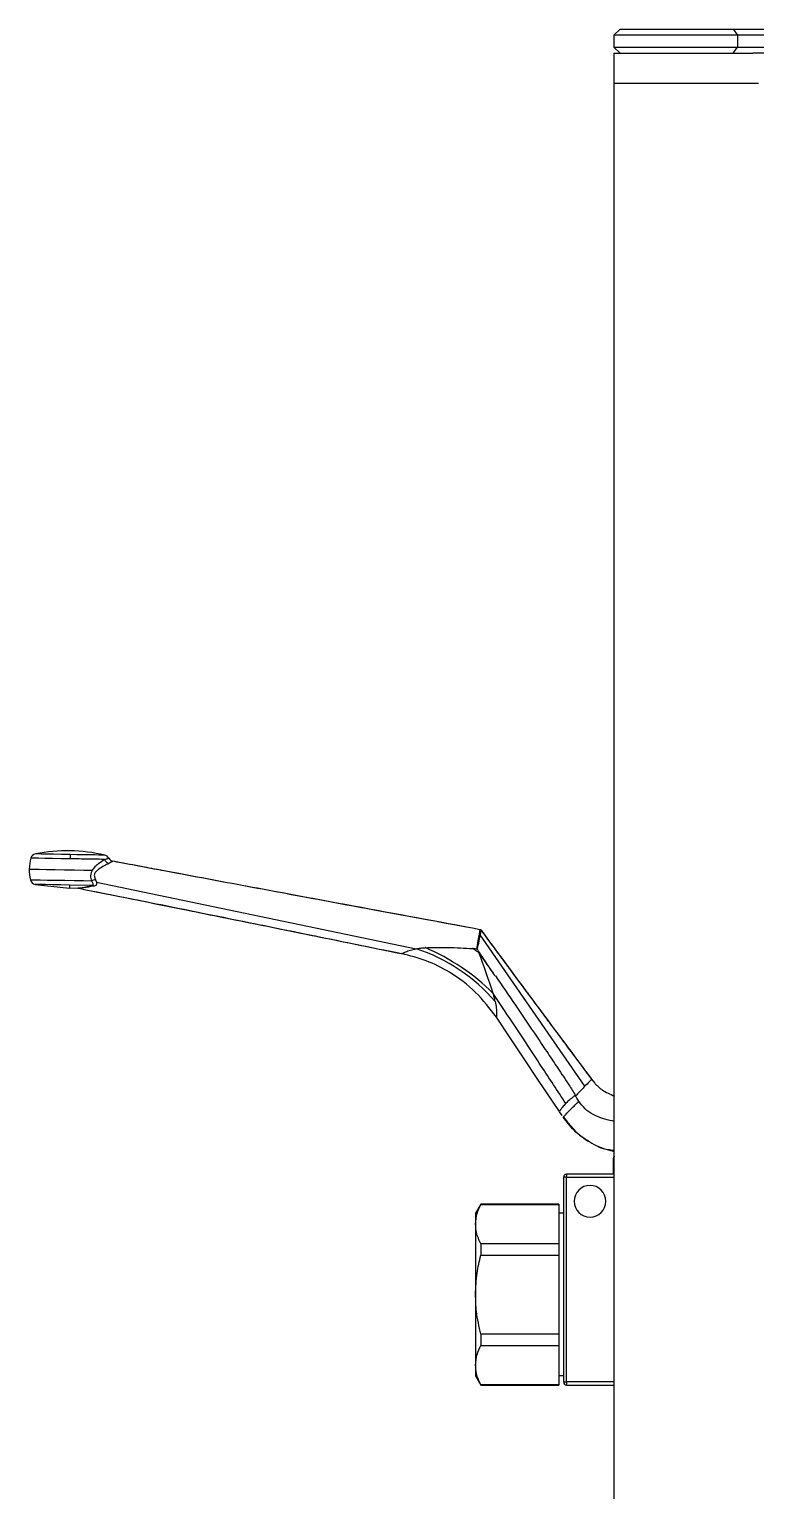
# Model space of a CAD drawing. Header units: millimetres. Extents: x 15 to 1184, y 5 to 836.
# Drawn here: x 180.86 to 204.98, y 727.85 to 776.36 of the extents above; entities that cross this region are included whole.
import ezdxf

# ---------------------------------------------------------------- set-up
doc = ezdxf.new("R2010")
doc.units = ezdxf.units.MM

msp = doc.modelspace()

# ---------------------------------------------------------------- linework, layer by layer
at = {"color": 7, "linetype": 'Continuous', "lineweight": 25}
for p, q in [((200.473, 776.365), (200.273, 776.165)), ((200.473, 776.365), (204.229, 776.365)), ((204.229, 776.365), (204.37, 776.165)), ((204.229, 776.365), (233.645, 776.365)), ((200.273, 776.165), (200.273, 775.765)), ((204.37, 776.165), (200.273, 776.165)), ((200.273, 775.765), (200.473, 775.565)), ((200.273, 775.765), (204.37, 775.765)), ((204.229, 775.565), (204.37, 775.765)), ((233.503, 776.165), (204.37, 776.165)), ((204.37, 776.165), (204.37, 775.765)), ((204.37, 775.765), (233.503, 775.765)), ((200.273, 775.565), (200.273, 774.565)), ((200.273, 775.565), (204.888, 775.565)), ((232.986, 775.565), (204.888, 775.565)), ((200.273, 774.565), (200.273, 719.165)), ((205.073, 774.565), (200.273, 774.565)), ((182.218, 748.969), (182.215, 748.828)), ((183.064, 748.135), (183.094, 748.056)), ((181.053, 747.978), (182.198, 747.856)), ((182.2, 747.958), (182.198, 747.855)), ((182.198, 747.856), (182.476, 747.862)), ((182.952, 747.945), (182.2, 747.958)), ((182.969, 747.758), (183.716, 747.609)), ((183.094, 748.056), (193.709, 745.843)), ((195.327, 746.57), (194.412, 746.738)), ((195.805, 745.703), (195.802, 745.707)), ((196.332, 744.093), (196.332, 744.092)), ((199.307, 741.277), (199.343, 741.314)), ((199.53, 741.509), (199.582, 741.443)), ((198.449, 740.433), (198.543, 740.304)), ((198.584, 740.248), (199.017, 739.765)), ((200.256, 738.892), (200.256, 738.392)), ((200.26, 738.392), (200.26, 738.892)), ((200.256, 738.392), (200.26, 738.392)), ((200.273, 738.392), (200.26, 738.392)), ((198.597, 738.262), (198.597, 731.462)), ((198.697, 738.262), (198.597, 738.262)), ((198.697, 738.362), (198.697, 738.262)), ((200.273, 738.362), (198.697, 738.362)), ((198.697, 731.462), (198.697, 738.262)), ((195.85, 737.362), (195.677, 737.062)), ((195.677, 737.062), (195.677, 736.7)), ((198.437, 737.362), (195.85, 737.362)), ((195.85, 737.362), (195.85, 737.354)), ((195.85, 737.354), (198.437, 737.354)), ((198.437, 737.362), (198.437, 737.354)), ((198.437, 737.354), (198.437, 736.7)), ((198.597, 737.062), (198.437, 737.062)), ((195.677, 736.7), (195.677, 734.362)), ((198.437, 736.7), (198.437, 736.046)), ((195.85, 736.046), (195.85, 735.669)), ((198.437, 736.046), (195.85, 736.046)), ((198.437, 736.046), (198.437, 735.669)), ((195.85, 735.669), (198.437, 735.669)), ((198.437, 735.669), (198.437, 734.362)), ((195.677, 734.362), (195.677, 732.023)), ((198.437, 734.362), (198.437, 733.054)), ((195.85, 733.054), (195.85, 732.677)), ((198.437, 733.054), (195.85, 733.054)), ((198.437, 733.054), (198.437, 732.677)), ((195.85, 732.677), (198.437, 732.677)), ((198.437, 732.677), (198.437, 732.023)), ((195.677, 732.023), (195.677, 731.662)), ((195.677, 731.662), (195.85, 731.362)), ((198.437, 732.023), (198.437, 731.369)), ((198.597, 731.662), (198.437, 731.662)), ((198.437, 731.369), (195.85, 731.369)), ((195.85, 731.369), (195.85, 731.362)), ((195.85, 731.362), (198.437, 731.362)), ((198.437, 731.369), (198.437, 731.362)), ((198.597, 731.462), (198.697, 731.462)), ((198.697, 731.462), (198.697, 731.362)), ((198.697, 731.362), (200.273, 731.362))]:
    msp.add_line(p, q, dxfattribs=at)
at = {"color": 8, "linetype": 'Continuous', "lineweight": 25}
for p, q in [((200.26, 738.892), (200.256, 738.892)), ((200.26, 738.892), (200.273, 738.892)), ((198.697, 738.262), (200.273, 738.262)), ((200.273, 731.462), (198.697, 731.462))]:
    msp.add_line(p, q, dxfattribs=at)
at = {"color": 8, "linetype": 'Continuous', "lineweight": 25, "flags": 128}
for points in [[(182.215, 748.828), (181.913, 748.833), (181.627, 748.838), (181.374, 748.843), (181.167, 748.846), (181.017, 748.849), (180.933, 748.851), (180.916, 748.851)], [(182.218, 748.969), (181.935, 748.974), (181.67, 748.979), (181.439, 748.983), (181.255, 748.986), (181.13, 748.988), (181.071, 748.989), (181.067, 748.989)], [(182.2, 747.958), (181.908, 747.963), (181.636, 747.968), (181.401, 747.972), (181.218, 747.975), (181.099, 747.977), (181.054, 747.978), (181.053, 747.978)]]:
    msp.add_lwpolyline(points, dxfattribs=at)
at = {"color": 7, "linetype": 'Continuous', "lineweight": 25, "flags": 128}
for points in [[(183.368, 748.949), (183.346, 748.95), (183.28, 748.951), (183.174, 748.953), (183.031, 748.955), (182.857, 748.958), (182.658, 748.962), (182.442, 748.965), (182.218, 748.969)], [(180.859, 748.486), (180.898, 748.486), (181.012, 748.484), (181.194, 748.481), (181.435, 748.476), (181.721, 748.471), (182.034, 748.466), (182.357, 748.46), (182.672, 748.455), (182.96, 748.45)], [(182.934, 748.088), (182.656, 748.093), (182.353, 748.098), (182.04, 748.103), (181.737, 748.109), (181.461, 748.113), (181.227, 748.118), (181.05, 748.121), (180.94, 748.123), (180.902, 748.123)], [(199.307, 741.277), (197.568, 743.792), (195.829, 746.308)], [(195.929, 745.521), (195.873, 745.603), (195.817, 745.686)], [(198.459, 740.441), (197.748, 741.505), (197.288, 742.194), (196.828, 742.882), (196.368, 743.571)]]:
    msp.add_lwpolyline(points, dxfattribs=at)
at = {"color": 7, "linetype": 'Continuous', "lineweight": 25}
for centre, radius, start, end in [((182.127, 743.796), 5.3, 76.4627, 101.5373), ((182.209, 748.463), 1.35, 163.2972, 179), ((181.107, 748.793), 0.2, 101.5373, 163.2972), ((183.321, 748.755), 0.2, 28.0607, 76.4627), ((183.674, 748.943), 0.2, 208.0905, 259.3826), ((182.209, 748.463), 1.35, 179, 194.5757), ((181.096, 748.174), 0.2, 194.5923, 257.6632), ((182.479, 747.653), 0.2, 78.6312, 90.8608), ((182.942, 747.833), 0.112, 52.8794, 84.9649), ((195.826, 746.437), 0.0398, 36.3297, 79.5201), ((191.267, 739.363), 7.066, 45.0227, 67.241), ((160.025, 732.417), 38.154, 18.2428, 20.404), ((200.356, 738.892), 0.1, 146.1726, 180), ((198.697, 738.262), 0.1, 90, 180), ((199.477, 737.462), 0.525, 0, 180), ((199.477, 737.462), 0.525, 180, 0), ((198.697, 731.462), 0.1, 180, 270)]:
    msp.add_arc(centre, radius, start, end, dxfattribs=at)
at = {"color": 8, "linetype": 'Continuous', "lineweight": 25}
msp.add_arc((200.362, 738.892), 0.102, 149.9795, 180.0574, dxfattribs=at)
at = {"color": 7, "linetype": 'Continuous', "lineweight": 25}
for centre, major_axis, ratio, start_param, end_param in [((183.04, 748.034), (0.188, 0.06), 0.466551, 1.299245, 2.016208), ((192.858, 741.779), (4.176, -2.696), 0.817208, 1.229548, 1.875122), ((192.858, 741.779), (4.176, -2.696), 0.817358, 1.229484, 1.875111)]:
    msp.add_ellipse(centre, major_axis=major_axis, ratio=ratio, start_param=start_param, end_param=end_param, dxfattribs=at)
for points, knots in [([(183.363, 748.808), (183.291, 748.809), (183.148, 748.812), (182.842, 748.817), (182.525, 748.823), (182.318, 748.826), (182.215, 748.828)], [0, 0, 0, 0, 0.279798, 0.559643, 0.779839, 1, 1, 1, 1]), ([(182.96, 748.45), (182.994, 748.498), (183.061, 748.596), (183.217, 748.719), (183.305, 748.773), (183.363, 748.808)], [0, 0, 0, 0, 0.250481, 0.501375, 1, 1, 1, 1]), ([(183.499, 748.673), (183.452, 748.649), (183.361, 748.602), (183.204, 748.511), (183.098, 748.428), (183.051, 748.374), (183.027, 748.33), (183.018, 748.281), (183.026, 748.211), (183.048, 748.166), (183.064, 748.135)], [0, 0, 0, 0, 0.291656, 0.563592, 0.684734, 0.739053, 0.789077, 0.83711, 0.88691, 1, 1, 1, 1]), ([(183.363, 748.808), (183.402, 748.82), (183.481, 748.844), (183.492, 748.847), (183.498, 748.849)], [0, 0, 0, 0, 0.5028228, 1, 1, 1, 1]), ([(183.363, 748.808), (183.369, 748.793), (183.383, 748.762), (183.415, 748.722), (183.455, 748.691), (183.484, 748.679), (183.499, 748.673)], [0, 0, 0, 0, 0.245968, 0.5, 0.754032, 1, 1, 1, 1]), ([(183.637, 748.746), (183.632, 748.743), (183.622, 748.737), (183.54, 748.694), (183.499, 748.673)], [0, 0, 0, 0, 0.504505, 1, 1, 1, 1]), ([(195.327, 746.57), (194.826, 746.662), (193.843, 746.843), (192.425, 747.103), (191.128, 747.345), (189.983, 747.559), (188.374, 747.859), (187.005, 748.115), (185.802, 748.34), (185.279, 748.438), (184.635, 748.559), (184.071, 748.665), (183.721, 748.73), (183.634, 748.747)], [0, 0, 0, 0, 0.128641, 0.252875, 0.363435, 0.461268, 0.546506, 0.776086, 0.812515, 0.855174, 0.910218, 0.977649, 1, 1, 1, 1]), ([(195.834, 746.476), (194.43, 746.736), (192.129, 747.162), (188.941, 747.755), (186.28, 748.252), (184.515, 748.582), (183.637, 748.746)], [0, 0, 0, 0, 0.345286, 0.565813, 0.784055, 1, 1, 1, 1]), ([(182.934, 748.088), (182.926, 748.116), (182.911, 748.172), (182.905, 748.267), (182.92, 748.364), (182.947, 748.421), (182.96, 748.45)], [0, 0, 0, 0, 0.251138, 0.500464, 0.75007, 1, 1, 1, 1]), ([(182.952, 747.945), (182.955, 747.946), (182.963, 747.948), (182.975, 747.954), (182.987, 747.969), (182.983, 747.997), (182.965, 748.039), (182.945, 748.071), (182.934, 748.088)], [0, 0, 0, 0, 0.049621, 0.102083, 0.223281, 0.470792, 0.732857, 1, 1, 1, 1]), ([(182.476, 747.853), (182.485, 747.854), (182.504, 747.855), (182.654, 747.878), (182.833, 747.918), (182.952, 747.945)], [0, 0, 0, 0, 0.2519081, 0.5018211, 1, 1, 1, 1]), ([(183.01, 747.923), (182.888, 747.902), (182.705, 747.87), (182.549, 747.851), (182.528, 747.85), (182.518, 747.849)], [0, 0, 0, 0, 0.500298, 0.750761, 1, 1, 1, 1]), ([(182.518, 747.849), (183.719, 747.607), (185.704, 747.207), (188.478, 746.646), (190.845, 746.166), (192.429, 745.844), (193.223, 745.682)], [0, 0, 0, 0, 0.336508, 0.556157, 0.777318, 1, 1, 1, 1]), ([(182.969, 747.758), (183.362, 747.68), (184.167, 747.519), (185.381, 747.278), (186.666, 747.017), (188.084, 746.729), (189.727, 746.395), (191.47, 746.041), (192.666, 745.797), (193.232, 745.682)], [0, 0, 0, 0, 0.115173, 0.236081, 0.354546, 0.4906, 0.650615, 0.834594, 1, 1, 1, 1]), ([(183.094, 748.056), (183.097, 748.041), (183.101, 748.01), (183.091, 747.97), (183.064, 747.938), (183.028, 747.928), (183.01, 747.923)], [0, 0, 0, 0, 0.230925, 0.471948, 0.726331, 1, 1, 1, 1]), ([(195.726, 745.842), (195.732, 745.886), (195.745, 745.991), (195.778, 746.181), (195.794, 746.265), (195.804, 746.322)], [0, 0, 0, 0, 0.189232, 0.449877, 1, 1, 1, 1]), ([(195.829, 746.308), (195.818, 746.254), (195.802, 746.175), (195.769, 746.014), (195.749, 745.931), (195.74, 745.894), (195.733, 745.87), (195.729, 745.854), (195.726, 745.842)], [0, 0, 0, 0, 0.533616, 0.779216, 0.89227, 0.92831, 0.946894, 1, 1, 1, 1]), ([(195.804, 746.322), (195.812, 746.363), (195.83, 746.458), (195.832, 746.47), (195.834, 746.476)], [0, 0, 0, 0, 0.43123, 1, 1, 1, 1]), ([(195.829, 746.308), (195.825, 746.312), (195.818, 746.318), (195.809, 746.321), (195.804, 746.322)], [0, 0, 0, 0, 0.5, 1, 1, 1, 1]), ([(195.858, 746.461), (195.857, 746.454), (195.855, 746.442), (195.836, 746.347), (195.829, 746.308)], [0, 0, 0, 0, 0.587109, 1, 1, 1, 1]), ([(195.858, 746.461), (195.89, 746.419), (195.958, 746.325), (196.061, 746.186), (196.175, 746.031), (196.303, 745.857), (196.472, 745.627), (196.673, 745.356), (196.882, 745.073), (197.071, 744.818), (197.238, 744.592), (197.395, 744.38), (197.541, 744.183), (197.691, 743.98), (197.846, 743.772), (198.004, 743.559), (198.151, 743.361), (198.287, 743.179), (198.41, 743.012), (198.523, 742.861), (198.708, 742.612), (198.945, 742.293), (199.211, 741.937), (199.397, 741.687), (199.495, 741.556), (199.53, 741.509)], [0, 0, 0, 0, 0.0255688, 0.0564551, 0.084265, 0.1192565, 0.1612543, 0.2232308, 0.2835853, 0.3321915, 0.3778468, 0.4205503, 0.4603013, 0.4970997, 0.5434048, 0.5865451, 0.6265205, 0.6633313, 0.6969785, 0.727463, 0.7547854, 0.8484606, 0.9205403, 0.9710461, 1, 1, 1, 1]), ([(195.858, 746.461), (195.859, 746.461), (195.861, 746.457), (195.872, 746.443), (195.909, 746.392), (196.512, 745.572), (197.724, 743.933), (198.913, 742.337), (199.53, 741.509)], [0, 0, 0, 0, 0.000235, 0.002303, 0.008245, 0.031047, 0.497507, 1, 1, 1, 1]), ([(193.223, 745.682), (193.231, 745.685), (193.245, 745.692), (193.347, 745.738), (193.494, 745.797), (193.64, 745.828), (193.709, 745.843)], [0, 0, 0, 0, 0.302151, 0.559462, 0.789539, 1, 1, 1, 1]), ([(196.368, 743.571), (196.15, 743.856), (195.71, 744.434), (194.892, 745.044), (194.053, 745.47), (193.5, 745.611), (193.223, 745.682)], [0, 0, 0, 0, 0.276298, 0.559811, 0.779905, 1, 1, 1, 1]), ([(193.709, 745.843), (193.739, 745.848), (193.789, 745.856), (193.864, 745.865), (193.931, 745.873), (193.977, 745.876), (194, 745.878)], [0, 0, 0, 0, 0.3237076, 0.5427237, 0.7684205, 1, 1, 1, 1]), ([(194, 745.878), (194.254, 745.885), (194.781, 745.898), (195.316, 745.864), (195.594, 745.847)], [0, 0, 0, 0, 0.481941, 1, 1, 1, 1]), ([(195.58, 745.856), (195.605, 745.854), (195.653, 745.849), (195.702, 745.844), (195.726, 745.842)], [0, 0, 0, 0, 0.49995, 1, 1, 1, 1]), ([(195.594, 745.847), (195.591, 745.848), (195.587, 745.851), (195.583, 745.854), (195.58, 745.856)], [0, 0, 0, 0, 0.499903, 1, 1, 1, 1]), ([(195.594, 745.847), (195.626, 745.826), (195.689, 745.783), (195.753, 745.74), (195.785, 745.719)], [0, 0, 0, 0, 0.500015, 1, 1, 1, 1]), ([(195.828, 745.69), (195.811, 745.715), (195.777, 745.766), (195.743, 745.817), (195.726, 745.842)], [0, 0, 0, 0, 0.500002, 1, 1, 1, 1]), ([(195.785, 745.719), (195.788, 745.717), (195.794, 745.713), (195.8, 745.709), (195.802, 745.707)], [0, 0, 0, 0, 0.500026, 1, 1, 1, 1]), ([(195.802, 745.707), (195.805, 745.706), (195.809, 745.703), (195.814, 745.7), (195.816, 745.698)], [0, 0, 0, 0, 0.499982, 1, 1, 1, 1]), ([(195.805, 745.703), (195.82, 745.677), (195.845, 745.633), (195.871, 745.59), (195.882, 745.572)], [0, 0, 0, 0, 0.585252, 1, 1, 1, 1]), ([(195.817, 745.686), (195.815, 745.688), (195.811, 745.694), (195.807, 745.7), (195.805, 745.703)], [0, 0, 0, 0, 0.5, 1, 1, 1, 1]), ([(195.817, 745.699), (195.819, 745.697), (195.823, 745.694), (195.826, 745.689), (195.829, 745.686)], [0, 0, 0, 0, 0.342211, 1, 1, 1, 1]), ([(196.322, 744.942), (196.249, 745.053), (196.174, 745.166), (196.045, 745.361), (195.97, 745.475), (195.89, 745.596), (195.863, 745.636), (195.855, 745.648), (195.846, 745.662), (195.839, 745.673), (195.832, 745.683)], [0, 0, 0, 0, 0.447765, 0.457374, 0.789759, 0.911179, 0.944685, 0.954707, 0.960243, 1, 1, 1, 1]), ([(195.882, 745.572), (195.923, 745.517), (195.984, 745.432), (196.047, 745.347), (196.078, 745.302), (196.092, 745.281), (196.112, 745.251), (196.123, 745.234), (196.131, 745.223)], [0, 0, 0, 0, 0.482294, 0.729321, 0.744997, 0.857934, 0.905874, 1, 1, 1, 1]), ([(196.081, 745.297), (196.056, 745.334), (196.005, 745.409), (195.955, 745.483), (195.929, 745.521)], [0, 0, 0, 0, 0.5, 1, 1, 1, 1]), ([(196.128, 745.228), (196.121, 745.239), (196.105, 745.262), (196.089, 745.285), (196.081, 745.297)], [0, 0, 0, 0, 0.5, 1, 1, 1, 1]), ([(196.165, 745.174), (196.159, 745.183), (196.147, 745.201), (196.134, 745.219), (196.128, 745.228)], [0, 0, 0, 0, 0.5, 1, 1, 1, 1]), ([(196.131, 745.223), (196.141, 745.208), (196.161, 745.178), (196.181, 745.148), (196.191, 745.134)], [0, 0, 0, 0, 0.500428, 1, 1, 1, 1]), ([(196.321, 744.944), (196.32, 744.945), (196.316, 744.951), (196.302, 744.972), (196.25, 745.048), (196.202, 745.119), (196.165, 745.174)], [0, 0, 0, 0, 0.01014, 0.082463, 0.27661, 1, 1, 1, 1]), ([(196.191, 745.134), (196.202, 745.117), (196.224, 745.085), (196.246, 745.053), (196.257, 745.037)], [0, 0, 0, 0, 0.5, 1, 1, 1, 1]), ([(196.257, 745.037), (196.268, 745.021), (196.289, 744.99), (196.31, 744.959), (196.321, 744.944)], [0, 0, 0, 0, 0.5, 1, 1, 1, 1]), ([(196.337, 744.949), (196.558, 744.623), (197.019, 743.942), (197.601, 743.081), (198.071, 742.384), (198.423, 741.856), (198.731, 741.396), (198.923, 741.091), (198.995, 740.975)], [0, 0, 0, 0, 0.246831, 0.515876, 0.652293, 0.773793, 0.914405, 1, 1, 1, 1]), ([(198.674, 740.71), (198.403, 741.122), (197.956, 741.802), (197.331, 742.749), (196.798, 743.554), (196.441, 744.092), (196.261, 744.361)], [0, 0, 0, 0, 0.338094, 0.557759, 0.778314, 1, 1, 1, 1]), ([(196.332, 744.093), (196.326, 744.121), (196.315, 744.168), (196.297, 744.237), (196.28, 744.298), (196.268, 744.34), (196.261, 744.361)], [0, 0, 0, 0, 0.326272, 0.545436, 0.770246, 1, 1, 1, 1]), ([(196.332, 744.092), (196.346, 744.016), (196.376, 743.847), (196.374, 743.691), (196.368, 743.593), (196.368, 743.578), (196.368, 743.571)], [0, 0, 0, 0, 0.225084, 0.496563, 0.744295, 1, 1, 1, 1]), ([(199.53, 741.509), (199.523, 741.501), (199.509, 741.487), (199.394, 741.367), (199.343, 741.314)], [0, 0, 0, 0, 0.563703, 1, 1, 1, 1]), ([(199.53, 741.509), (199.538, 741.498), (199.555, 741.476), (199.572, 741.455), (199.582, 741.443)], [0, 0, 0, 0, 0.4526879, 1, 1, 1, 1]), ([(199.53, 741.509), (199.53, 741.509), (199.53, 741.509), (199.53, 741.509), (199.53, 741.509)], [0, 0, 0, 0, 0.5, 1, 1, 1, 1]), ([(199.582, 741.443), (199.593, 741.429), (199.609, 741.409), (199.652, 741.36), (199.705, 741.304), (199.782, 741.234), (199.964, 741.095), (200.144, 741.015), (200.286, 740.952)], [0, 0, 0, 0, 0.119167, 0.177464, 0.238212, 0.36879, 0.503297, 1, 1, 1, 1]), ([(198.982, 740.967), (198.948, 740.942), (198.883, 740.894), (198.768, 740.806), (198.712, 740.749), (198.674, 740.71)], [0, 0, 0, 0, 0.256855, 0.493481, 1, 1, 1, 1]), ([(198.993, 740.951), (198.991, 740.953), (198.987, 740.959), (198.984, 740.964), (198.982, 740.967)], [0, 0, 0, 0, 0.497971, 1, 1, 1, 1]), ([(199.307, 741.277), (199.267, 741.235), (199.205, 741.172), (199.09, 741.051), (199.024, 740.983), (198.993, 740.951)], [0, 0, 0, 0, 0.492432, 0.755777, 1, 1, 1, 1]), ([(199.106, 740.782), (199.09, 740.806), (199.052, 740.862), (199.014, 740.919), (198.993, 740.951)], [0, 0, 0, 0, 0.431844, 1, 1, 1, 1]), ([(198.674, 740.71), (198.635, 740.666), (198.556, 740.577), (198.479, 740.47), (198.467, 740.453), (198.459, 740.441)], [0, 0, 0, 0, 0.2541019, 0.5096285, 1, 1, 1, 1]), ([(198.594, 740.258), (198.607, 740.272), (198.633, 740.3), (198.73, 740.401), (198.851, 740.528), (198.994, 740.669), (199.07, 740.746), (199.106, 740.782)], [0, 0, 0, 0, 0.286917, 0.549096, 0.792858, 0.900868, 1, 1, 1, 1]), ([(198.584, 740.248), (198.585, 740.248), (198.585, 740.249), (198.591, 740.255), (198.593, 740.258)], [0, 0, 0, 0, 0.501552, 1, 1, 1, 1]), ([(200.127, 739.163), (200.105, 739.166), (199.84, 739.202), (199.429, 739.432), (198.93, 739.8), (198.7, 740.099), (198.584, 740.248)], [0, 0, 0, 0, 0.035321, 0.416244, 0.708118, 1, 1, 1, 1]), ([(200.273, 739.141), (200.202, 739.15), (199.887, 739.188), (199.428, 739.429), (198.93, 739.801), (198.7, 740.099), (198.584, 740.248)], [0, 0, 0, 0, 0.104035, 0.457825, 0.728909, 1, 1, 1, 1]), ([(198.593, 740.258), (198.593, 740.258), (198.593, 740.258), (198.594, 740.258), (198.594, 740.258)], [0, 0, 0, 0, 0.500026, 1, 1, 1, 1]), ([(200.127, 739.163), (200.157, 739.15), (200.204, 739.13), (200.254, 739.126), (200.273, 739.125)], [0, 0, 0, 0, 0.622828, 1, 1, 1, 1]), ([(195.677, 736.7), (195.687, 736.819), (195.705, 737.04), (195.804, 737.255), (195.85, 737.354)], [0, 0, 0, 0, 0.541815, 1, 1, 1, 1]), ([(195.85, 736.046), (195.794, 736.17), (195.697, 736.386), (195.683, 736.606), (195.677, 736.7)], [0, 0, 0, 0, 0.576131, 1, 1, 1, 1]), ([(195.677, 734.362), (195.687, 734.601), (195.705, 735.042), (195.804, 735.472), (195.85, 735.669)], [0, 0, 0, 0, 0.541815, 1, 1, 1, 1]), ([(195.85, 733.054), (195.794, 733.302), (195.697, 733.733), (195.683, 734.175), (195.677, 734.362)], [0, 0, 0, 0, 0.576131, 1, 1, 1, 1]), ([(195.677, 732.023), (195.687, 732.143), (195.705, 732.363), (195.804, 732.579), (195.85, 732.677)], [0, 0, 0, 0, 0.541815, 1, 1, 1, 1]), ([(195.85, 731.369), (195.794, 731.494), (195.697, 731.709), (195.683, 731.93), (195.677, 732.023)], [0, 0, 0, 0, 0.576131, 1, 1, 1, 1])]:
    msp.add_open_spline(points, degree=3, knots=knots, dxfattribs=at)
at = {"color": 8, "linetype": 'Continuous', "lineweight": 25}
for points, knots in [([(200.273, 740.116), (200.253, 740.12), (200.124, 740.145), (199.886, 740.207), (199.575, 740.328), (199.301, 740.52), (199.171, 740.695), (199.106, 740.782)], [0, 0, 0, 0, 0.046545, 0.288839, 0.530257, 0.76565, 1, 1, 1, 1]), ([(198.593, 740.257), (198.724, 740.085), (198.986, 739.74), (199.532, 739.37), (199.976, 739.171), (200.235, 739.14), (200.273, 739.136)], [0, 0, 0, 0, 0.310709, 0.623253, 0.944367, 1, 1, 1, 1])]:
    msp.add_open_spline(points, degree=3, knots=knots, dxfattribs=at)

doc.saveas('drawing.dxf')
